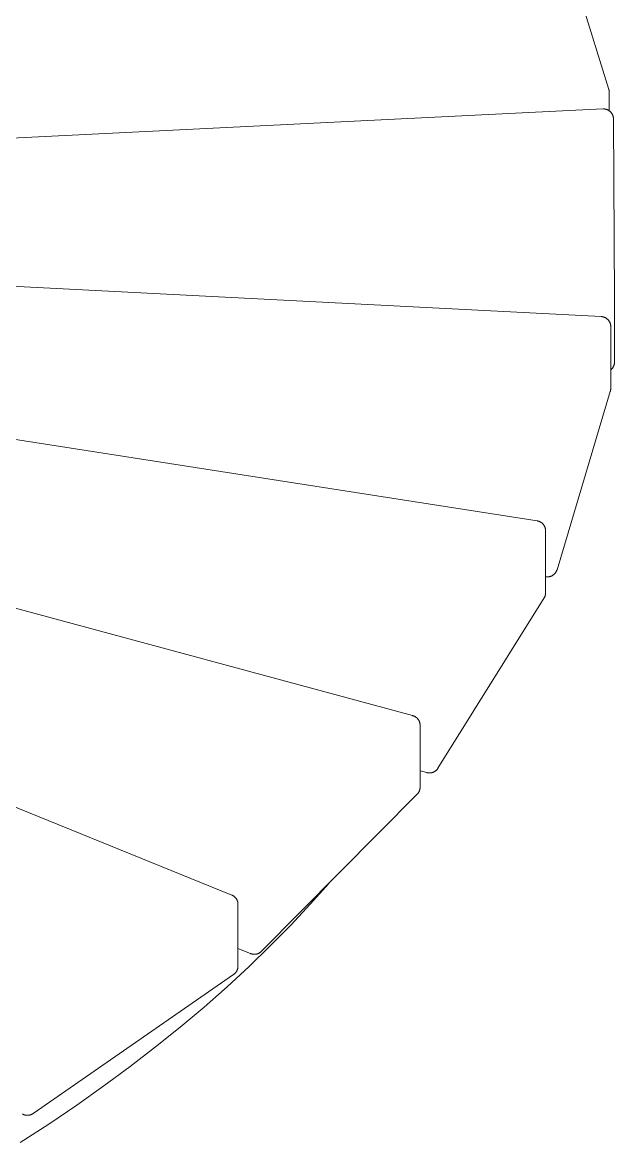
# Model space of a CAD drawing. Header units: inches. Extents: x -4 to 200, y 0 to 129.
# Drawn here: x 192.04 to 200.28, y 99.24 to 114.83 of the extents above; entities that cross this region are included whole.
import ezdxf

# ---------------------------------------------------------------- set-up
doc = ezdxf.new("R2010")
doc.units = ezdxf.units.IN
doc.layers.add('ZANO_R', color=7, linetype='Continuous', lineweight=0)

msp = doc.modelspace()

# ---------------------------------------------------------------- linework, layer by layer
at = {"layer": 'ZANO_R'}
for p, q in [((199.42697, 116.37864), (200.19977, 113.90009)), ((200.19977, 113.90009), (200.20109, 113.89557)), ((200.20109, 113.89557), (200.20227, 113.891)), ((200.20227, 113.891), (200.20329, 113.88639)), ((200.20329, 113.88639), (200.20416, 113.88175)), ((200.20416, 113.88175), (200.20487, 113.87709)), ((200.20487, 113.87709), (200.20542, 113.8724)), ((200.20542, 113.8724), (200.20582, 113.8677)), ((200.20582, 113.8677), (200.20605, 113.86299)), ((200.20605, 113.86299), (200.20613, 113.85827)), ((200.20613, 113.85827), (200.20613, 113.60171)), ((183.78532, 112.81802), (200.11716, 113.62797)), ((200.11716, 113.62797), (200.12049, 113.62809)), ((200.12049, 113.62809), (200.12383, 113.62814)), ((200.12383, 113.62814), (200.12872, 113.62806)), ((200.12872, 113.62806), (200.1336, 113.62782)), ((200.1336, 113.62782), (200.13847, 113.6274)), ((200.13847, 113.6274), (200.14333, 113.62682)), ((200.14333, 113.62682), (200.14816, 113.62606)), ((200.14816, 113.62606), (200.15297, 113.62514)), ((200.15297, 113.62514), (200.15773, 113.62406)), ((200.15773, 113.62406), (200.16246, 113.6228)), ((200.16246, 113.6228), (200.16714, 113.62139)), ((200.16714, 113.62139), (200.17177, 113.61981)), ((200.17177, 113.61981), (200.17634, 113.61807)), ((200.17634, 113.61807), (200.18085, 113.61617)), ((200.18085, 113.61617), (200.18529, 113.61412)), ((200.18529, 113.61412), (200.18966, 113.61191)), ((200.18966, 113.61191), (200.19394, 113.60956)), ((200.19394, 113.60956), (200.19814, 113.60705)), ((200.19814, 113.60705), (200.20226, 113.6044)), ((200.20226, 113.6044), (200.20627, 113.60161)), ((200.20627, 113.60161), (200.21019, 113.59868)), ((200.21019, 113.59868), (200.214, 113.59562)), ((200.214, 113.59562), (200.21771, 113.59243)), ((200.21771, 113.59243), (200.2213, 113.5891)), ((200.2213, 113.5891), (200.22477, 113.58566)), ((200.22477, 113.58566), (200.22812, 113.5821)), ((200.22812, 113.5821), (200.23135, 113.57842)), ((200.23135, 113.57842), (200.23444, 113.57463)), ((200.23444, 113.57463), (200.2374, 113.57074)), ((200.2374, 113.57074), (200.24022, 113.56675)), ((200.24022, 113.56675), (200.24291, 113.56266)), ((200.24291, 113.56266), (200.24545, 113.55848)), ((200.24545, 113.55848), (200.24784, 113.55421)), ((200.24784, 113.55421), (200.25008, 113.54986)), ((200.25008, 113.54986), (200.25217, 113.54544)), ((200.25217, 113.54544), (200.2541, 113.54095)), ((200.2541, 113.54095), (200.25588, 113.53639)), ((200.25588, 113.53639), (200.2575, 113.53178)), ((200.2575, 113.53178), (200.25895, 113.52711)), ((200.25895, 113.52711), (200.26025, 113.52239)), ((200.26025, 113.52239), (200.26137, 113.51763)), ((200.26137, 113.51763), (200.26233, 113.51283)), ((200.26233, 113.51283), (200.26313, 113.50801)), ((200.26313, 113.50801), (200.26375, 113.50316)), ((200.26375, 113.50316), (200.26421, 113.49829)), ((200.26421, 113.49829), (200.26449, 113.4934)), ((200.26449, 113.4934), (200.26461, 113.48851)), ((200.26461, 113.48851), (200.2802, 110.97015)), ((183.76571, 111.57844), (200.09303, 110.73872)), ((200.2802, 110.97015), (200.2802, 110.96928)), ((200.2802, 110.96928), (200.2802, 110.10893)), ((200.09303, 110.73872), (200.0964, 110.73851)), ((200.0964, 110.73851), (200.09975, 110.73822)), ((200.09975, 110.73822), (200.10453, 110.73766)), ((200.10453, 110.73766), (200.10928, 110.73694)), ((200.10928, 110.73694), (200.11401, 110.73605)), ((200.11401, 110.73605), (200.1187, 110.73501)), ((200.1187, 110.73501), (200.12335, 110.7338)), ((200.12335, 110.7338), (200.12796, 110.73244)), ((200.12796, 110.73244), (200.13252, 110.73092)), ((200.13252, 110.73092), (200.13703, 110.72924)), ((200.13703, 110.72924), (200.14148, 110.72742)), ((200.14148, 110.72742), (200.14586, 110.72544)), ((200.14586, 110.72544), (200.15017, 110.72331)), ((200.15017, 110.72331), (200.1544, 110.72103)), ((200.1544, 110.72103), (200.15856, 110.71861)), ((200.15856, 110.71861), (200.16263, 110.71605)), ((200.16263, 110.71605), (200.16661, 110.71336)), ((200.16661, 110.71336), (200.17049, 110.71053)), ((200.17049, 110.71053), (200.17428, 110.70756)), ((200.17428, 110.70756), (200.17796, 110.70447)), ((200.17796, 110.70447), (200.18154, 110.70126)), ((200.18154, 110.70126), (200.185, 110.69792)), ((200.185, 110.69792), (200.18834, 110.69447)), ((200.18834, 110.69447), (200.19157, 110.69091)), ((200.19157, 110.69091), (200.19467, 110.68724)), ((200.19467, 110.68724), (200.19765, 110.68346)), ((200.19765, 110.68346), (200.20049, 110.67958)), ((200.20049, 110.67958), (200.2032, 110.67561)), ((200.2032, 110.67561), (200.20578, 110.67155)), ((200.20578, 110.67155), (200.20821, 110.66741)), ((200.20821, 110.66741), (200.2105, 110.66318)), ((200.2105, 110.66318), (200.21264, 110.65887)), ((200.21264, 110.65887), (200.21463, 110.6545)), ((200.21463, 110.6545), (200.21648, 110.65006)), ((200.21648, 110.65006), (200.21817, 110.64556)), ((200.21817, 110.64556), (200.2197, 110.641)), ((200.2197, 110.641), (200.22108, 110.6364)), ((200.22108, 110.6364), (200.2223, 110.63175)), ((200.2223, 110.63175), (200.22336, 110.62706)), ((200.22336, 110.62706), (200.22426, 110.62234)), ((200.22426, 110.62234), (200.225, 110.61759)), ((200.225, 110.61759), (200.22557, 110.61281)), ((200.22557, 110.61281), (200.22598, 110.60802)), ((200.22598, 110.60802), (200.22623, 110.60322)), ((200.22623, 110.60322), (200.22631, 110.59842)), ((200.22631, 110.59842), (200.22631, 109.73807)), ((183.37401, 110.35961), (199.20073, 107.89574)), ((200.27334, 110.06556), (200.27174, 110.06093)), ((200.27477, 110.07025), (200.27334, 110.06556)), ((200.27603, 110.07498), (200.27477, 110.07025)), ((200.27713, 110.07975), (200.27603, 110.07498)), ((200.27807, 110.08456), (200.27713, 110.07975)), ((200.27883, 110.0894), (200.27807, 110.08456)), ((200.27943, 110.09426), (200.27883, 110.0894)), ((200.27986, 110.09914), (200.27943, 110.09426)), ((200.28011, 110.10403), (200.27986, 110.09914)), ((200.2802, 110.10893), (200.28011, 110.10403)), ((200.23012, 110.00139), (200.22631, 109.9983)), ((200.23381, 110.00461), (200.23012, 110.00139)), ((200.23739, 110.00795), (200.23381, 110.00461)), ((200.24085, 110.01142), (200.23739, 110.00795)), ((200.24419, 110.015), (200.24085, 110.01142)), ((200.2474, 110.0187), (200.24419, 110.015)), ((200.25048, 110.02251), (200.2474, 110.0187)), ((200.25342, 110.02643), (200.25048, 110.02251)), ((200.25623, 110.03044), (200.25342, 110.02643)), ((200.2589, 110.03455), (200.25623, 110.03044)), ((200.26142, 110.03875), (200.2589, 110.03455)), ((200.26379, 110.04304), (200.26142, 110.03875)), ((200.26601, 110.0474), (200.26379, 110.04304)), ((200.26808, 110.05184), (200.26601, 110.0474)), ((200.26999, 110.05635), (200.26808, 110.05184)), ((200.27174, 110.06093), (200.26999, 110.05635)), ((200.22042, 109.69782), (199.47833, 107.21615)), ((200.22165, 109.70218), (200.22042, 109.69782)), ((200.22274, 109.70659), (200.22165, 109.70218)), ((200.22368, 109.71102), (200.22274, 109.70659)), ((200.22449, 109.71549), (200.22368, 109.71102)), ((200.22514, 109.71997), (200.22449, 109.71549)), ((200.22565, 109.72448), (200.22514, 109.71997)), ((200.22602, 109.729), (200.22565, 109.72448)), ((200.22624, 109.73353), (200.22602, 109.729)), ((200.22631, 109.73807), (200.22624, 109.73353)), ((182.62301, 109.19828), (197.46823, 105.18512)), ((181.5364, 108.12911), (194.94906, 102.6886)), ((199.20073, 107.89574), (199.20422, 107.89515)), ((199.20422, 107.89515), (199.2077, 107.89448)), ((199.2077, 107.89448), (199.21238, 107.89342)), ((199.21238, 107.89342), (199.21702, 107.8922)), ((199.21702, 107.8922), (199.22162, 107.89083)), ((199.22162, 107.89083), (199.22617, 107.8893)), ((199.22617, 107.8893), (199.23066, 107.88762)), ((199.23066, 107.88762), (199.23509, 107.88578)), ((199.23509, 107.88578), (199.23946, 107.8838)), ((199.23946, 107.8838), (199.24375, 107.88166)), ((199.24375, 107.88166), (199.24798, 107.87938)), ((199.24798, 107.87938), (199.25212, 107.87696)), ((199.25212, 107.87696), (199.25617, 107.8744)), ((199.25617, 107.8744), (199.26014, 107.8717)), ((199.26014, 107.8717), (199.26401, 107.86887)), ((199.26401, 107.86887), (199.26778, 107.8659)), ((199.26778, 107.8659), (199.27145, 107.86281)), ((199.27145, 107.86281), (199.27501, 107.8596)), ((199.27501, 107.8596), (199.27846, 107.85626)), ((199.27846, 107.85626), (199.2818, 107.85282)), ((199.2818, 107.85282), (199.28501, 107.84925)), ((199.28501, 107.84925), (199.2881, 107.84558)), ((199.2881, 107.84558), (199.29106, 107.84181)), ((199.29106, 107.84181), (199.2939, 107.83794)), ((199.2939, 107.83794), (199.2966, 107.83397)), ((199.2966, 107.83397), (199.29916, 107.82992)), ((199.29916, 107.82992), (199.30158, 107.82578)), ((199.30158, 107.82578), (199.30386, 107.82156)), ((199.30386, 107.82156), (199.30599, 107.81726)), ((199.30599, 107.81726), (199.30798, 107.81289)), ((199.30798, 107.81289), (199.30982, 107.80846)), ((199.30982, 107.80846), (199.3115, 107.80397)), ((199.3115, 107.80397), (199.31303, 107.79942)), ((199.31303, 107.79942), (199.3144, 107.79483)), ((199.3144, 107.79483), (199.31562, 107.79018)), ((199.31562, 107.79018), (199.31667, 107.7855)), ((199.31667, 107.7855), (199.31757, 107.78079)), ((199.31757, 107.78079), (199.3183, 107.77605)), ((199.3183, 107.77605), (199.31888, 107.77129)), ((199.31888, 107.77129), (199.31928, 107.76651)), ((199.31928, 107.76651), (199.31953, 107.76172)), ((199.31953, 107.76172), (199.31961, 107.75692)), ((199.31961, 107.75692), (199.31961, 106.89657)), ((199.32298, 107.11744), (199.31961, 107.11795)), ((199.32638, 107.11698), (199.32298, 107.11744)), ((199.32979, 107.1166), (199.32638, 107.11698)), ((199.33462, 107.1162), (199.32979, 107.1166)), ((199.33946, 107.11597), (199.33462, 107.1162)), ((199.34431, 107.1159), (199.33946, 107.11597)), ((199.34915, 107.11601), (199.34431, 107.1159)), ((199.35399, 107.11628), (199.34915, 107.11601)), ((199.35881, 107.11672), (199.35399, 107.11628)), ((199.36362, 107.11732), (199.35881, 107.11672)), ((199.36841, 107.11809), (199.36362, 107.11732)), ((199.37316, 107.11902), (199.36841, 107.11809)), ((199.37788, 107.12012), (199.37316, 107.11902)), ((199.38256, 107.12138), (199.37788, 107.12012)), ((199.38719, 107.1228), (199.38256, 107.12138)), ((199.39177, 107.12437), (199.38719, 107.1228)), ((199.3963, 107.12611), (199.39177, 107.12437)), ((199.40076, 107.128), (199.3963, 107.12611)), ((199.40515, 107.13004), (199.40076, 107.128)), ((199.40947, 107.13223), (199.40515, 107.13004)), ((199.41371, 107.13458), (199.40947, 107.13223)), ((199.41787, 107.13706), (199.41371, 107.13458)), ((199.42194, 107.13969), (199.41787, 107.13706)), ((199.42592, 107.14246), (199.42194, 107.13969)), ((199.4298, 107.14536), (199.42592, 107.14246)), ((199.43358, 107.14839), (199.4298, 107.14536)), ((199.43725, 107.15155), (199.43358, 107.14839)), ((199.44081, 107.15484), (199.43725, 107.15155)), ((199.44425, 107.15825), (199.44081, 107.15484)), ((199.44758, 107.16177), (199.44425, 107.15825)), ((199.45078, 107.16541), (199.44758, 107.16177)), ((199.45385, 107.16916), (199.45078, 107.16541)), ((199.4568, 107.17301), (199.45385, 107.16916)), ((199.45961, 107.17696), (199.4568, 107.17301)), ((199.46228, 107.181), (199.45961, 107.17696)), ((199.46481, 107.18513), (199.46228, 107.181)), ((199.46719, 107.18935), (199.46481, 107.18513)), ((199.46943, 107.19365), (199.46719, 107.18935)), ((199.47152, 107.19802), (199.46943, 107.19365)), ((199.47346, 107.20246), (199.47152, 107.19802)), ((199.47524, 107.20696), (199.47346, 107.20246)), ((199.47686, 107.21153), (199.47524, 107.20696)), ((199.47833, 107.21615), (199.47686, 107.21153)), ((199.29834, 106.82225), (197.82112, 104.45268)), ((199.30086, 106.82645), (199.29834, 106.82225)), ((199.30323, 106.83073), (199.30086, 106.82645)), ((199.30545, 106.83509), (199.30323, 106.83073)), ((199.30751, 106.83953), (199.30545, 106.83509)), ((199.30942, 106.84404), (199.30751, 106.83953)), ((199.31117, 106.84861), (199.30942, 106.84404)), ((199.31276, 106.85324), (199.31117, 106.84861)), ((199.31419, 106.85792), (199.31276, 106.85324)), ((199.31545, 106.86265), (199.31419, 106.85792)), ((199.31655, 106.86742), (199.31545, 106.86265)), ((199.31749, 106.87222), (199.31655, 106.86742)), ((199.31825, 106.87706), (199.31749, 106.87222)), ((199.31884, 106.88191), (199.31825, 106.87706)), ((199.31927, 106.88679), (199.31884, 106.88191)), ((199.31953, 106.89168), (199.31927, 106.88679)), ((199.31961, 106.89657), (199.31953, 106.89168)), ((197.46823, 105.18512), (197.47196, 105.18406)), ((197.47196, 105.18406), (197.47566, 105.18289)), ((197.47566, 105.18289), (197.48027, 105.18128)), ((197.48027, 105.18128), (197.48482, 105.1795)), ((197.48482, 105.1795), (197.48931, 105.17757)), ((197.48931, 105.17757), (197.49372, 105.17549)), ((197.49372, 105.17549), (197.49807, 105.17325)), ((197.49807, 105.17325), (197.50233, 105.17087)), ((197.50233, 105.17087), (197.5065, 105.16833)), ((197.5065, 105.16833), (197.51059, 105.16566)), ((197.51059, 105.16566), (197.51458, 105.16284)), ((197.51458, 105.16284), (197.51847, 105.15989)), ((197.51847, 105.15989), (197.52225, 105.1568)), ((197.52225, 105.1568), (197.52593, 105.15358)), ((197.52593, 105.15358), (197.52949, 105.15024)), ((197.52949, 105.15024), (197.53293, 105.14678)), ((197.53293, 105.14678), (197.53625, 105.14319)), ((197.53625, 105.14319), (197.53944, 105.1395)), ((197.53944, 105.1395), (197.54251, 105.13569)), ((197.54251, 105.13569), (197.54544, 105.13179)), ((197.54544, 105.13179), (197.54823, 105.12778)), ((197.54823, 105.12778), (197.55088, 105.12368)), ((197.55088, 105.12368), (197.55338, 105.11948)), ((197.55338, 105.11948), (197.55574, 105.11521)), ((197.55574, 105.11521), (197.55795, 105.11085)), ((197.55795, 105.11085), (197.56001, 105.10642)), ((197.56001, 105.10642), (197.56191, 105.10192)), ((197.56191, 105.10192), (197.56365, 105.09736)), ((197.56365, 105.09736), (197.56524, 105.09274)), ((197.56524, 105.09274), (197.56666, 105.08807)), ((197.56666, 105.08807), (197.56792, 105.08335)), ((197.56792, 105.08335), (197.56901, 105.07859)), ((197.56901, 105.07859), (197.56994, 105.07379)), ((197.56994, 105.07379), (197.5707, 105.06897)), ((197.5707, 105.06897), (197.57129, 105.06412)), ((197.57129, 105.06412), (197.57172, 105.05926)), ((197.57172, 105.05926), (197.57197, 105.05438)), ((197.57197, 105.05438), (197.57206, 105.0495)), ((197.57206, 105.0495), (197.57206, 104.18915)), ((197.82112, 104.45268), (197.81846, 104.44857)), ((197.66615, 104.39113), (197.57206, 104.41589)), ((197.66972, 104.39024), (197.66615, 104.39113)), ((197.67331, 104.38945), (197.66972, 104.39024)), ((197.67811, 104.38854), (197.67331, 104.38945)), ((197.68295, 104.38779), (197.67811, 104.38854)), ((197.6878, 104.38722), (197.68295, 104.38779)), ((197.69268, 104.38681), (197.6878, 104.38722)), ((197.69756, 104.38658), (197.69268, 104.38681)), ((197.70245, 104.38651), (197.69756, 104.38658)), ((197.70734, 104.38661), (197.70245, 104.38651)), ((197.71222, 104.38689), (197.70734, 104.38661)), ((197.71709, 104.38733), (197.71222, 104.38689)), ((197.72194, 104.38795), (197.71709, 104.38733)), ((197.72677, 104.38873), (197.72194, 104.38795)), ((197.73157, 104.38968), (197.72677, 104.38873)), ((197.73633, 104.39079), (197.73157, 104.38968)), ((197.74105, 104.39207), (197.73633, 104.39079)), ((197.74572, 104.39352), (197.74105, 104.39207)), ((197.75034, 104.39512), (197.74572, 104.39352)), ((197.7549, 104.39689), (197.75034, 104.39512)), ((197.75939, 104.39881), (197.7549, 104.39689)), ((197.76382, 104.40089), (197.75939, 104.39881)), ((197.76817, 104.40312), (197.76382, 104.40089)), ((197.77244, 104.4055), (197.76817, 104.40312)), ((197.77663, 104.40803), (197.77244, 104.4055)), ((197.78072, 104.41071), (197.77663, 104.40803)), ((197.78472, 104.41352), (197.78072, 104.41071)), ((197.78862, 104.41647), (197.78472, 104.41352)), ((197.79241, 104.41955), (197.78862, 104.41647)), ((197.7961, 104.42277), (197.79241, 104.41955)), ((197.79967, 104.42611), (197.7961, 104.42277)), ((197.80312, 104.42957), (197.79967, 104.42611)), ((197.80645, 104.43316), (197.80312, 104.42957)), ((197.80965, 104.43685), (197.80645, 104.43316)), ((197.81272, 104.44066), (197.80965, 104.43685)), ((197.81566, 104.44456), (197.81272, 104.44066)), ((197.81846, 104.44857), (197.81566, 104.44456)), ((197.56236, 104.13787), (197.56055, 104.13345)), ((197.56403, 104.14234), (197.56236, 104.13787)), ((197.56554, 104.14686), (197.56403, 104.14234)), ((197.5669, 104.15144), (197.56554, 104.14686)), ((197.5681, 104.15606), (197.5669, 104.15144)), ((197.56915, 104.16071), (197.5681, 104.15606)), ((197.57003, 104.1654), (197.56915, 104.16071)), ((197.57076, 104.17012), (197.57003, 104.1654)), ((197.57133, 104.17486), (197.57076, 104.17012)), ((197.57173, 104.17961), (197.57133, 104.17486)), ((197.57198, 104.18438), (197.57173, 104.17961)), ((197.57206, 104.18915), (197.57198, 104.18438)), ((197.53132, 104.09022), (195.36385, 101.90475)), ((197.53462, 104.09366), (197.53132, 104.09022)), ((197.5378, 104.09722), (197.53462, 104.09366)), ((197.54086, 104.10088), (197.5378, 104.09722)), ((197.5438, 104.10464), (197.54086, 104.10088)), ((197.5466, 104.1085), (197.5438, 104.10464)), ((197.54928, 104.11245), (197.5466, 104.1085)), ((197.55181, 104.1165), (197.54928, 104.11245)), ((197.55421, 104.12062), (197.55181, 104.1165)), ((197.55647, 104.12483), (197.55421, 104.12062)), ((197.55858, 104.12911), (197.55647, 104.12483)), ((197.56055, 104.13345), (197.55858, 104.12911)), ((196.04241, 102.55974), (196.3023, 102.85099)), ((194.94906, 102.6886), (194.95313, 102.68687)), ((194.95313, 102.68687), (194.95714, 102.68502)), ((194.95714, 102.68502), (194.96142, 102.68287)), ((194.96142, 102.68287), (194.96561, 102.68059)), ((194.96561, 102.68059), (194.96973, 102.67816)), ((194.96973, 102.67816), (194.97376, 102.67559)), ((194.97376, 102.67559), (194.9777, 102.67288)), ((194.9777, 102.67288), (194.98154, 102.67005)), ((194.98154, 102.67005), (194.98529, 102.66708)), ((194.98529, 102.66708), (194.98893, 102.66399)), ((194.98893, 102.66399), (194.99247, 102.66078)), ((194.99247, 102.66078), (194.9959, 102.65745)), ((194.9959, 102.65745), (194.99921, 102.654)), ((194.99921, 102.654), (195.0024, 102.65045)), ((195.0024, 102.65045), (195.00547, 102.64678)), ((195.00547, 102.64678), (195.00841, 102.64302)), ((195.00841, 102.64302), (195.01122, 102.63915)), ((195.01122, 102.63915), (195.0139, 102.6352)), ((195.0139, 102.6352), (195.01645, 102.63115)), ((195.01645, 102.63115), (195.01885, 102.62702)), ((195.01885, 102.62702), (195.02111, 102.62281)), ((195.02111, 102.62281), (195.02323, 102.61853)), ((195.02323, 102.61853), (195.0252, 102.61417)), ((195.0252, 102.61417), (195.02702, 102.60976)), ((195.02702, 102.60976), (195.0287, 102.60528)), ((195.0287, 102.60528), (195.03021, 102.60075)), ((195.03021, 102.60075), (195.03158, 102.59617)), ((195.03158, 102.59617), (195.03278, 102.59154)), ((195.03278, 102.59154), (195.03383, 102.58688)), ((195.03383, 102.58688), (195.03472, 102.58219)), ((195.03472, 102.58219), (195.03545, 102.57746)), ((195.03545, 102.57746), (195.03601, 102.57272)), ((195.03601, 102.57272), (195.03642, 102.56796)), ((195.03642, 102.56796), (195.03666, 102.56318)), ((195.03666, 102.56318), (195.03675, 102.55841)), ((195.03675, 102.55841), (195.03675, 101.69806)), ((195.77063, 102.26993), (196.04241, 102.55974)), ((195.48694, 101.98178), (195.77063, 102.26993)), ((195.19135, 101.69552), (195.48694, 101.98178)), ((195.21227, 101.87309), (195.03675, 101.94274)), ((195.21611, 101.87163), (195.21227, 101.87309)), ((195.21999, 101.87028), (195.21611, 101.87163)), ((195.22464, 101.86884), (195.21999, 101.87028)), ((195.22934, 101.86755), (195.22464, 101.86884)), ((195.23407, 101.86643), (195.22934, 101.86755)), ((195.23885, 101.86547), (195.23407, 101.86643)), ((195.24365, 101.86468), (195.23885, 101.86547)), ((195.24848, 101.86405), (195.24365, 101.86468)), ((195.25332, 101.8636), (195.24848, 101.86405)), ((195.25818, 101.86331), (195.25332, 101.8636)), ((195.26305, 101.86319), (195.25818, 101.86331)), ((195.26792, 101.86324), (195.26305, 101.86319)), ((195.27278, 101.86345), (195.26792, 101.86324)), ((195.27763, 101.86384), (195.27278, 101.86345)), ((195.28247, 101.86439), (195.27763, 101.86384)), ((195.28728, 101.86511), (195.28247, 101.86439)), ((195.29207, 101.866), (195.28728, 101.86511)), ((195.29682, 101.86705), (195.29207, 101.866)), ((195.30154, 101.86827), (195.29682, 101.86705)), ((195.30621, 101.86964), (195.30154, 101.86827)), ((195.31082, 101.87118), (195.30621, 101.86964)), ((195.31539, 101.87288), (195.31082, 101.87118)), ((195.31989, 101.87474), (195.31539, 101.87288)), ((195.32432, 101.87675), (195.31989, 101.87474)), ((195.32868, 101.87891), (195.32432, 101.87675)), ((195.33296, 101.88122), (195.32868, 101.87891)), ((195.33717, 101.88368), (195.33296, 101.88122)), ((195.34128, 101.88629), (195.33717, 101.88368)), ((195.3453, 101.88903), (195.34128, 101.88629)), ((195.34922, 101.89191), (195.3453, 101.88903)), ((195.35304, 101.89493), (195.34922, 101.89191)), ((195.35676, 101.89808), (195.35304, 101.89493)), ((195.36036, 101.90135), (195.35676, 101.89808)), ((195.36385, 101.90475), (195.36036, 101.90135)), ((194.88385, 101.41139), (195.19135, 101.69552)), ((195.02678, 101.64608), (195.02491, 101.64161)), ((195.02849, 101.6506), (195.02678, 101.64608)), ((195.03004, 101.65519), (195.02849, 101.6506)), ((195.03144, 101.65982), (195.03004, 101.65519)), ((195.03268, 101.6645), (195.03144, 101.65982)), ((195.03375, 101.66922), (195.03268, 101.6645)), ((195.03467, 101.67397), (195.03375, 101.66922)), ((195.03541, 101.67876), (195.03467, 101.67397)), ((195.036, 101.68356), (195.03541, 101.67876)), ((195.03641, 101.68839), (195.036, 101.68356)), ((195.03666, 101.69322), (195.03641, 101.68839)), ((195.03675, 101.69806), (195.03666, 101.69322)), ((194.97628, 101.58259), (192.18442, 99.64762)), ((194.98021, 101.58541), (194.97628, 101.58259)), ((194.98404, 101.58837), (194.98021, 101.58541)), ((194.98777, 101.59146), (194.98404, 101.58837)), ((194.99139, 101.59468), (194.98777, 101.59146)), ((194.99489, 101.59802), (194.99139, 101.59468)), ((194.99828, 101.60147), (194.99489, 101.59802)), ((195.00155, 101.60504), (194.99828, 101.60147)), ((195.00469, 101.60873), (195.00155, 101.60504)), ((195.0077, 101.61252), (195.00469, 101.60873)), ((195.01058, 101.61641), (195.0077, 101.61252)), ((195.01333, 101.62039), (195.01058, 101.61641)), ((195.01593, 101.62447), (195.01333, 101.62039)), ((195.0184, 101.62864), (195.01593, 101.62447)), ((195.02071, 101.63289), (195.0184, 101.62864)), ((195.02289, 101.63721), (195.02071, 101.63289)), ((195.02491, 101.64161), (195.02289, 101.63721)), ((194.56449, 101.12962), (194.88385, 101.41139)), ((194.23331, 100.85043), (194.56449, 101.12962)), ((193.89037, 100.57408), (194.23331, 100.85043)), ((193.53575, 100.30078), (193.89037, 100.57408)), ((193.16956, 100.03078), (193.53575, 100.30078)), ((192.79192, 99.76431), (193.16956, 100.03078)), ((192.03924, 99.63862), (192.03506, 99.6409)), ((192.0435, 99.63648), (192.03924, 99.63862)), ((192.04784, 99.63448), (192.0435, 99.63648)), ((192.05224, 99.63263), (192.04784, 99.63448)), ((192.05671, 99.63094), (192.05224, 99.63263)), ((192.06123, 99.62939), (192.05671, 99.63094)), ((192.0658, 99.628), (192.06123, 99.62939)), ((192.07042, 99.62677), (192.0658, 99.628)), ((192.07508, 99.62569), (192.07042, 99.62677)), ((192.07976, 99.62477), (192.07508, 99.62569)), ((192.08448, 99.62402), (192.07976, 99.62477)), ((192.08922, 99.62342), (192.08448, 99.62402)), ((192.09398, 99.62298), (192.08922, 99.62342)), ((192.09875, 99.62271), (192.09398, 99.62298)), ((192.10353, 99.6226), (192.09875, 99.62271)), ((192.10831, 99.62265), (192.10353, 99.6226)), ((192.11308, 99.62287), (192.10831, 99.62265)), ((192.11784, 99.62324), (192.11308, 99.62287)), ((192.12259, 99.62378), (192.11784, 99.62324)), ((192.12732, 99.62448), (192.12259, 99.62378)), ((192.13202, 99.62534), (192.12732, 99.62448)), ((192.13669, 99.62636), (192.13202, 99.62534)), ((192.14132, 99.62754), (192.13669, 99.62636)), ((192.14591, 99.62887), (192.14132, 99.62754)), ((192.15045, 99.63036), (192.14591, 99.62887)), ((192.15493, 99.632), (192.15045, 99.63036)), ((192.15936, 99.6338), (192.15493, 99.632)), ((192.16373, 99.63574), (192.15936, 99.6338)), ((192.16802, 99.63783), (192.16373, 99.63574)), ((192.17224, 99.64007), (192.16802, 99.63783)), ((192.17639, 99.64245), (192.17224, 99.64007)), ((192.18045, 99.64497), (192.17639, 99.64245)), ((192.18442, 99.64762), (192.18045, 99.64497)), ((192.40295, 99.50161), (192.79192, 99.76431)), ((192.00282, 99.2429), (192.40295, 99.50161))]:
    msp.add_line(p, q, dxfattribs=at)

doc.saveas('drawing.dxf')
